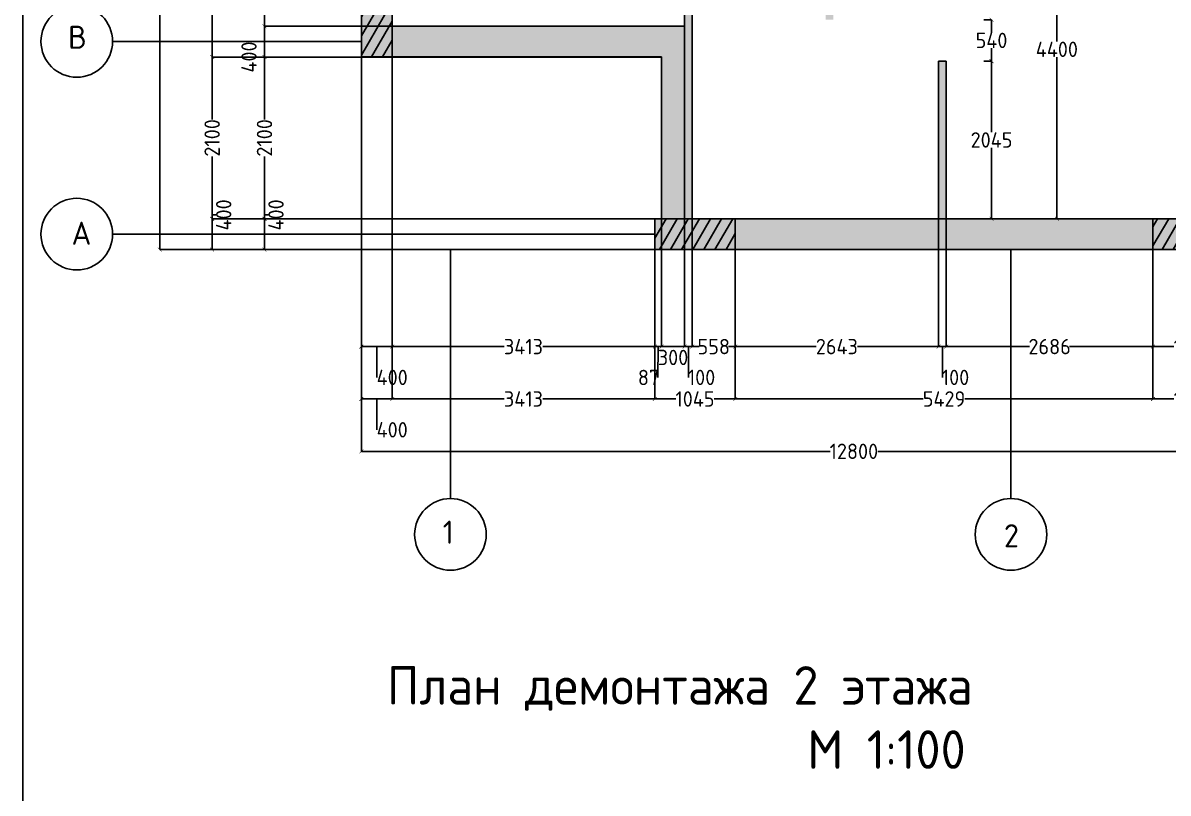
# Model space of a CAD drawing. Header units: inches. Extents: x -59797 to 874375, y -412711 to 5867.
# Drawn here: x 369539 to 384422, y -209150 to -199150 of the extents above; entities that cross this region are included whole.
import ezdxf

# ---------------------------------------------------------------- set-up
doc = ezdxf.new("R2010")
doc.units = ezdxf.units.IN
doc.header["$MEASUREMENT"] = 0
doc.styles.get("Standard").update_dxf_attribs({"font": 'GOST Common.ttf'})
doc.styles.add('{18b73a54-fa43-428c-adcb-c1c7bbdf2c84}', font='Simplex.shx')
doc.dimstyles.new('Copy of Standard', dxfattribs={"dimtxt": 120, "dimasz": 50, "dimexe": 0.18, "dimexo": 0.0625, "dimgap": 0.09, "dimtad": 0, "dimtih": 1, "dimtoh": 1, "dimdec": 0, "dimzin": 0, "dimdsep": 46, "dimtxsty": 'Standard', "dimblk": 'ARCHTICK', "dimcen": 0.09, "dimclrd": 250, "dimadec": 0, "dimazin": 0, "dimtfac": 1, "dimtdec": 0, "dimtofl": 0, "dimtmove": 0, "dimatfit": 3, "dimldrblk": 'ARCHTICK', "dimfxl": 100, "dimfxlon": 1, "dimtolj": 1, "dimtzin": 0, "dimarcsym": 0})

# ---------------------------------------------------------------- blocks, each defined once
blk = doc.blocks.new('_ArchTick')
at = {"color": 0, "linetype": 'ByBlock', "const_width": 0.15}
blk.add_lwpolyline([(-0.5, -0.5), (0.5, 0.5)], dxfattribs=at)
blk = doc.blocks.new('*D120')
at = {"color": 0, "lineweight": -2, "transparency": 16777216}
for p, q in [((384225, -202093), (384225, -203353)), ((385270, -202093), (385270, -203353))]:
    blk.add_line(p, q, dxfattribs=at)
at = {"color": 250, "lineweight": -2, "transparency": 16777216}
for p, q in [((384225, -203353), (384498, -203353)), ((385270, -203353), (384998, -203353))]:
    blk.add_line(p, q, dxfattribs=at)
at = {"layer": 'Defpoints', "color": 0, "transparency": 16777216}
for p in [(384225, -202093), (385270, -202093), (384225, -203353)]:
    blk.add_point(p, dxfattribs=at)
at = {"color": 250, "lineweight": -2, "transparency": 16777216, "xscale": 50, "yscale": 50, "zscale": 50, "rotation": 180}
blk.add_blockref('_ArchTick', (384225, -203353), dxfattribs=at)
at = {"color": 250, "lineweight": -2, "transparency": 16777216, "xscale": 50, "yscale": 50, "zscale": 50}
blk.add_blockref('_ArchTick', (385270, -203353), dxfattribs=at)
at = {"color": 0, "transparency": 16777216, "insert": (384748, -203353), "char_height": 200, "attachment_point": 5}
blk.add_mtext('\\A1;1045', dxfattribs=at)
blk = doc.blocks.new('*D121')
at = {"color": 0, "lineweight": -2, "transparency": 16777216}
for p, q in [((381539, -201693), (381539, -203353)), ((384225, -202093), (384225, -203353))]:
    blk.add_line(p, q, dxfattribs=at)
at = {"color": 250, "lineweight": -2, "transparency": 16777216}
for p, q in [((381539, -203353), (382622, -203353)), ((384225, -203353), (383142, -203353))]:
    blk.add_line(p, q, dxfattribs=at)
at = {"layer": 'Defpoints', "color": 0, "transparency": 16777216}
for p in [(381539, -201693), (384225, -202093), (381539, -203353)]:
    blk.add_point(p, dxfattribs=at)
at = {"color": 250, "lineweight": -2, "transparency": 16777216, "xscale": 50, "yscale": 50, "zscale": 50, "rotation": 180}
blk.add_blockref('_ArchTick', (381539, -203353), dxfattribs=at)
at = {"color": 250, "lineweight": -2, "transparency": 16777216, "xscale": 50, "yscale": 50, "zscale": 50}
blk.add_blockref('_ArchTick', (384225, -203353), dxfattribs=at)
at = {"color": 0, "transparency": 16777216, "insert": (382882, -203353), "char_height": 200, "attachment_point": 5}
blk.add_mtext('\\A1;2686', dxfattribs=at)
blk = doc.blocks.new('*D122')
at = {"color": 0, "lineweight": -2, "transparency": 16777216}
for p, q in [((381439, -201693), (381439, -203353)), ((381539, -201693), (381539, -203353))]:
    blk.add_line(p, q, dxfattribs=at)
at = {"color": 250, "lineweight": -2, "transparency": 16777216}
for p, q in [((381539, -203353), (381439, -203353)), ((381489, -203353), (381489, -203753)), ((381489, -203753), (381489, -203753))]:
    blk.add_line(p, q, dxfattribs=at)
at = {"layer": 'Defpoints', "color": 0, "transparency": 16777216}
for p in [(381439, -201693), (381539, -201693), (381439, -203353)]:
    blk.add_point(p, dxfattribs=at)
at = {"color": 250, "lineweight": -2, "transparency": 16777216, "xscale": 50, "yscale": 50, "zscale": 50, "rotation": 180}
blk.add_blockref('_ArchTick', (381439, -203353), dxfattribs=at)
at = {"color": 250, "lineweight": -2, "transparency": 16777216, "xscale": 50, "yscale": 50, "zscale": 50}
blk.add_blockref('_ArchTick', (381539, -203353), dxfattribs=at)
at = {"color": 0, "transparency": 16777216, "insert": (381659, -203753), "char_height": 200, "attachment_point": 5}
blk.add_mtext('\\A1;100', dxfattribs=at)
blk = doc.blocks.new('*D123')
at = {"color": 0, "lineweight": -2, "transparency": 16777216}
for p, q in [((381439, -201693), (381439, -203353)), ((378796, -202093), (378796, -203353))]:
    blk.add_line(p, q, dxfattribs=at)
at = {"color": 250, "lineweight": -2, "transparency": 16777216}
for p, q in [((378796, -203353), (379847, -203353)), ((381439, -203353), (380387, -203353))]:
    blk.add_line(p, q, dxfattribs=at)
at = {"layer": 'Defpoints', "color": 0, "transparency": 16777216}
for p in [(381439, -201693), (378796, -202093), (378796, -203353)]:
    blk.add_point(p, dxfattribs=at)
at = {"color": 250, "lineweight": -2, "transparency": 16777216, "xscale": 50, "yscale": 50, "zscale": 50, "rotation": 180}
blk.add_blockref('_ArchTick', (378796, -203353), dxfattribs=at)
at = {"color": 250, "lineweight": -2, "transparency": 16777216, "xscale": 50, "yscale": 50, "zscale": 50}
blk.add_blockref('_ArchTick', (381439, -203353), dxfattribs=at)
at = {"color": 0, "transparency": 16777216, "insert": (380117, -203353), "char_height": 200, "attachment_point": 5}
blk.add_mtext('\\A1;2643', dxfattribs=at)
blk = doc.blocks.new('*D124')
at = {"color": 0, "lineweight": -2, "transparency": 16777216}
for p, q in [((378238, -201693), (378238, -203353)), ((378796, -202093), (378796, -203353))]:
    blk.add_line(p, q, dxfattribs=at)
at = {"color": 250, "lineweight": -2, "transparency": 16777216}
for p, q in [((378238, -203353), (378327, -203353)), ((378796, -203353), (378707, -203353))]:
    blk.add_line(p, q, dxfattribs=at)
at = {"layer": 'Defpoints', "color": 0, "transparency": 16777216}
for p in [(378238, -201693), (378796, -202093), (378238, -203353)]:
    blk.add_point(p, dxfattribs=at)
at = {"color": 250, "lineweight": -2, "transparency": 16777216, "xscale": 50, "yscale": 50, "zscale": 50, "rotation": 180}
blk.add_blockref('_ArchTick', (378238, -203353), dxfattribs=at)
at = {"color": 250, "lineweight": -2, "transparency": 16777216, "xscale": 50, "yscale": 50, "zscale": 50}
blk.add_blockref('_ArchTick', (378796, -203353), dxfattribs=at)
at = {"color": 0, "transparency": 16777216, "insert": (378517, -203353), "char_height": 200, "attachment_point": 5}
blk.add_mtext('\\A1;558', dxfattribs=at)
blk = doc.blocks.new('*D125')
at = {"color": 0, "lineweight": -2, "transparency": 16777216}
for p, q in [((378138, -199193), (378138, -203353)), ((378238, -201693), (378238, -203353))]:
    blk.add_line(p, q, dxfattribs=at)
at = {"color": 250, "lineweight": -2, "transparency": 16777216}
for p, q in [((378238, -203353), (378138, -203353)), ((378188, -203353), (378188, -203753)), ((378188, -203753), (378188, -203753))]:
    blk.add_line(p, q, dxfattribs=at)
at = {"layer": 'Defpoints', "color": 0, "transparency": 16777216}
for p in [(378138, -199193), (378238, -201693), (378138, -203353)]:
    blk.add_point(p, dxfattribs=at)
at = {"color": 250, "lineweight": -2, "transparency": 16777216, "xscale": 50, "yscale": 50, "zscale": 50, "rotation": 180}
blk.add_blockref('_ArchTick', (378138, -203353), dxfattribs=at)
at = {"color": 250, "lineweight": -2, "transparency": 16777216, "xscale": 50, "yscale": 50, "zscale": 50}
blk.add_blockref('_ArchTick', (378238, -203353), dxfattribs=at)
at = {"color": 0, "transparency": 16777216, "insert": (378358, -203753), "char_height": 200, "attachment_point": 5}
blk.add_mtext('\\A1;100', dxfattribs=at)
blk = doc.blocks.new('*D126')
at = {"color": 0, "lineweight": -2, "transparency": 16777216}
for p, q in [((378138, -199193), (378138, -203353)), ((377838, -201693), (377838, -203353))]:
    blk.add_line(p, q, dxfattribs=at)
at = {"color": 250, "lineweight": -2, "transparency": 16777216}
blk.add_line((378138, -203353), (377838, -203353), dxfattribs=at)
at = {"layer": 'Defpoints', "color": 0, "transparency": 16777216}
for p in [(378138, -199193), (377838, -201693), (377838, -203353)]:
    blk.add_point(p, dxfattribs=at)
at = {"color": 250, "lineweight": -2, "transparency": 16777216, "xscale": 50, "yscale": 50, "zscale": 50, "rotation": 180}
blk.add_blockref('_ArchTick', (377838, -203353), dxfattribs=at)
at = {"color": 250, "lineweight": -2, "transparency": 16777216, "xscale": 50, "yscale": 50, "zscale": 50}
blk.add_blockref('_ArchTick', (378138, -203353), dxfattribs=at)
at = {"color": 0, "transparency": 16777216, "insert": (377988, -203494), "char_height": 200, "attachment_point": 5}
blk.add_mtext('\\A1;300', dxfattribs=at)
blk = doc.blocks.new('*D127')
at = {"color": 0, "lineweight": -2, "transparency": 16777216}
for p, q in [((377751, -201693), (377751, -203353)), ((377838, -201693), (377838, -203353))]:
    blk.add_line(p, q, dxfattribs=at)
at = {"color": 250, "lineweight": -2, "transparency": 16777216}
for p, q in [((377838, -203353), (377751, -203353)), ((377794, -203353), (377791, -203754)), ((377791, -203754), (377791, -203754))]:
    blk.add_line(p, q, dxfattribs=at)
at = {"layer": 'Defpoints', "color": 0, "transparency": 16777216}
for p in [(377751, -201693), (377838, -201693), (377751, -203353)]:
    blk.add_point(p, dxfattribs=at)
at = {"color": 250, "lineweight": -2, "transparency": 16777216, "xscale": 50, "yscale": 50, "zscale": 50, "rotation": 180}
blk.add_blockref('_ArchTick', (377751, -203353), dxfattribs=at)
at = {"color": 250, "lineweight": -2, "transparency": 16777216, "xscale": 50, "yscale": 50, "zscale": 50}
blk.add_blockref('_ArchTick', (377838, -203353), dxfattribs=at)
at = {"color": 0, "transparency": 16777216, "insert": (377670, -203754), "char_height": 200, "attachment_point": 5}
blk.add_mtext('\\A1;87', dxfattribs=at)
blk = doc.blocks.new('*D128')
at = {"color": 0, "lineweight": -2, "transparency": 16777216}
for p, q in [((374338, -199593), (374338, -203353)), ((377751, -201693), (377751, -203353))]:
    blk.add_line(p, q, dxfattribs=at)
at = {"color": 250, "lineweight": -2, "transparency": 16777216}
for p, q in [((374338, -203353), (375794, -203353)), ((377751, -203353), (376294, -203353))]:
    blk.add_line(p, q, dxfattribs=at)
at = {"layer": 'Defpoints', "color": 0, "transparency": 16777216}
for p in [(374338, -199593), (377751, -201693), (374338, -203353)]:
    blk.add_point(p, dxfattribs=at)
at = {"color": 250, "lineweight": -2, "transparency": 16777216, "xscale": 50, "yscale": 50, "zscale": 50, "rotation": 180}
blk.add_blockref('_ArchTick', (374338, -203353), dxfattribs=at)
at = {"color": 250, "lineweight": -2, "transparency": 16777216, "xscale": 50, "yscale": 50, "zscale": 50}
blk.add_blockref('_ArchTick', (377751, -203353), dxfattribs=at)
at = {"color": 0, "transparency": 16777216, "insert": (376044, -203353), "char_height": 200, "attachment_point": 5}
blk.add_mtext('\\A1;3413', dxfattribs=at)
blk = doc.blocks.new('*D129')
at = {"color": 0, "lineweight": -2, "transparency": 16777216}
for p, q in [((373938, -199593), (373938, -203353)), ((374338, -199593), (374338, -203353))]:
    blk.add_line(p, q, dxfattribs=at)
at = {"color": 250, "lineweight": -2, "transparency": 16777216}
for p, q in [((374338, -203353), (373938, -203353)), ((374138, -203353), (374138, -203753)), ((374138, -203753), (374138, -203753))]:
    blk.add_line(p, q, dxfattribs=at)
at = {"layer": 'Defpoints', "color": 0, "transparency": 16777216}
for p in [(373938, -199593), (374338, -199593), (373938, -203353)]:
    blk.add_point(p, dxfattribs=at)
at = {"color": 250, "lineweight": -2, "transparency": 16777216, "xscale": 50, "yscale": 50, "zscale": 50, "rotation": 180}
blk.add_blockref('_ArchTick', (373938, -203353), dxfattribs=at)
at = {"color": 250, "lineweight": -2, "transparency": 16777216, "xscale": 50, "yscale": 50, "zscale": 50}
blk.add_blockref('_ArchTick', (374338, -203353), dxfattribs=at)
at = {"color": 0, "transparency": 16777216, "insert": (374338, -203753), "char_height": 200, "attachment_point": 5}
blk.add_mtext('\\A1;400', dxfattribs=at)
blk = doc.blocks.new('*D131')
at = {"color": 0, "lineweight": -2, "transparency": 16777216}
for p, q in [((384225, -202093), (384225, -204033)), ((385270, -202093), (385270, -204033))]:
    blk.add_line(p, q, dxfattribs=at)
at = {"color": 250, "lineweight": -2, "transparency": 16777216}
for p, q in [((384225, -204033), (384498, -204033)), ((385270, -204033), (384998, -204033))]:
    blk.add_line(p, q, dxfattribs=at)
at = {"layer": 'Defpoints', "color": 0, "transparency": 16777216}
for p in [(384225, -202093), (385270, -202093), (384225, -204033)]:
    blk.add_point(p, dxfattribs=at)
at = {"color": 250, "lineweight": -2, "transparency": 16777216, "xscale": 50, "yscale": 50, "zscale": 50, "rotation": 180}
blk.add_blockref('_ArchTick', (384225, -204033), dxfattribs=at)
at = {"color": 250, "lineweight": -2, "transparency": 16777216, "xscale": 50, "yscale": 50, "zscale": 50}
blk.add_blockref('_ArchTick', (385270, -204033), dxfattribs=at)
at = {"color": 0, "transparency": 16777216, "insert": (384748, -204033), "char_height": 200, "attachment_point": 5}
blk.add_mtext('\\A1;1045', dxfattribs=at)
blk = doc.blocks.new('*D132')
at = {"color": 0, "lineweight": -2, "transparency": 16777216}
for p, q in [((378796, -202093), (378796, -204033)), ((384225, -202093), (384225, -204033))]:
    blk.add_line(p, q, dxfattribs=at)
at = {"color": 250, "lineweight": -2, "transparency": 16777216}
for p, q in [((378796, -204033), (381240, -204033)), ((384225, -204033), (381781, -204033))]:
    blk.add_line(p, q, dxfattribs=at)
at = {"layer": 'Defpoints', "color": 0, "transparency": 16777216}
for p in [(378796, -202093), (384225, -202093), (378796, -204033)]:
    blk.add_point(p, dxfattribs=at)
at = {"color": 250, "lineweight": -2, "transparency": 16777216, "xscale": 50, "yscale": 50, "zscale": 50, "rotation": 180}
blk.add_blockref('_ArchTick', (378796, -204033), dxfattribs=at)
at = {"color": 250, "lineweight": -2, "transparency": 16777216, "xscale": 50, "yscale": 50, "zscale": 50}
blk.add_blockref('_ArchTick', (384225, -204033), dxfattribs=at)
at = {"color": 0, "transparency": 16777216, "insert": (381510, -204033), "char_height": 200, "attachment_point": 5}
blk.add_mtext('\\A1;5429', dxfattribs=at)
blk = doc.blocks.new('*D133')
at = {"color": 0, "lineweight": -2, "transparency": 16777216}
for p, q in [((377751, -202093), (377751, -204033)), ((378796, -202093), (378796, -204033))]:
    blk.add_line(p, q, dxfattribs=at)
at = {"color": 250, "lineweight": -2, "transparency": 16777216}
for p, q in [((377751, -204033), (378023, -204033)), ((378796, -204033), (378523, -204033))]:
    blk.add_line(p, q, dxfattribs=at)
at = {"layer": 'Defpoints', "color": 0, "transparency": 16777216}
for p in [(377751, -202093), (378796, -202093), (377751, -204033)]:
    blk.add_point(p, dxfattribs=at)
at = {"color": 250, "lineweight": -2, "transparency": 16777216, "xscale": 50, "yscale": 50, "zscale": 50, "rotation": 180}
blk.add_blockref('_ArchTick', (377751, -204033), dxfattribs=at)
at = {"color": 250, "lineweight": -2, "transparency": 16777216, "xscale": 50, "yscale": 50, "zscale": 50}
blk.add_blockref('_ArchTick', (378796, -204033), dxfattribs=at)
at = {"color": 0, "transparency": 16777216, "insert": (378273, -204033), "char_height": 200, "attachment_point": 5}
blk.add_mtext('\\A1;1045', dxfattribs=at)
blk = doc.blocks.new('*D134')
at = {"color": 0, "lineweight": -2, "transparency": 16777216}
for p, q in [((374338, -199593), (374338, -204033)), ((377751, -202093), (377751, -204033))]:
    blk.add_line(p, q, dxfattribs=at)
at = {"color": 250, "lineweight": -2, "transparency": 16777216}
for p, q in [((374338, -204033), (375794, -204033)), ((377751, -204033), (376294, -204033))]:
    blk.add_line(p, q, dxfattribs=at)
at = {"layer": 'Defpoints', "color": 0, "transparency": 16777216}
for p in [(374338, -199593), (377751, -202093), (374338, -204033)]:
    blk.add_point(p, dxfattribs=at)
at = {"color": 250, "lineweight": -2, "transparency": 16777216, "xscale": 50, "yscale": 50, "zscale": 50, "rotation": 180}
blk.add_blockref('_ArchTick', (374338, -204033), dxfattribs=at)
at = {"color": 250, "lineweight": -2, "transparency": 16777216, "xscale": 50, "yscale": 50, "zscale": 50}
blk.add_blockref('_ArchTick', (377751, -204033), dxfattribs=at)
at = {"color": 0, "transparency": 16777216, "insert": (376044, -204033), "char_height": 200, "attachment_point": 5}
blk.add_mtext('\\A1;3413', dxfattribs=at)
blk = doc.blocks.new('*D135')
at = {"color": 0, "lineweight": -2, "transparency": 16777216}
for p, q in [((373938, -199593), (373938, -204033)), ((374338, -199593), (374338, -204033))]:
    blk.add_line(p, q, dxfattribs=at)
at = {"color": 250, "lineweight": -2, "transparency": 16777216}
for p, q in [((374338, -204033), (373938, -204033)), ((374138, -204033), (374138, -204433)), ((374138, -204433), (374138, -204433))]:
    blk.add_line(p, q, dxfattribs=at)
at = {"layer": 'Defpoints', "color": 0, "transparency": 16777216}
for p in [(373938, -199593), (374338, -199593), (373938, -204033)]:
    blk.add_point(p, dxfattribs=at)
at = {"color": 250, "lineweight": -2, "transparency": 16777216, "xscale": 50, "yscale": 50, "zscale": 50, "rotation": 180}
blk.add_blockref('_ArchTick', (373938, -204033), dxfattribs=at)
at = {"color": 250, "lineweight": -2, "transparency": 16777216, "xscale": 50, "yscale": 50, "zscale": 50}
blk.add_blockref('_ArchTick', (374338, -204033), dxfattribs=at)
at = {"color": 0, "transparency": 16777216, "insert": (374338, -204433), "char_height": 200, "attachment_point": 5}
blk.add_mtext('\\A1;400', dxfattribs=at)
blk = doc.blocks.new('*D136')
at = {"color": 0, "lineweight": -2, "transparency": 16777216}
for p, q in [((373938, -199593), (373938, -204713)), ((386738, -202093), (386738, -204713))]:
    blk.add_line(p, q, dxfattribs=at)
at = {"color": 250, "lineweight": -2, "transparency": 16777216}
for p, q in [((373938, -204713), (380028, -204713)), ((386738, -204713), (380648, -204713))]:
    blk.add_line(p, q, dxfattribs=at)
at = {"layer": 'Defpoints', "color": 0, "transparency": 16777216}
for p in [(373938, -199593), (386738, -202093), (373938, -204713)]:
    blk.add_point(p, dxfattribs=at)
at = {"color": 250, "lineweight": -2, "transparency": 16777216, "xscale": 50, "yscale": 50, "zscale": 50, "rotation": 180}
blk.add_blockref('_ArchTick', (373938, -204713), dxfattribs=at)
at = {"color": 250, "lineweight": -2, "transparency": 16777216, "xscale": 50, "yscale": 50, "zscale": 50}
blk.add_blockref('_ArchTick', (386738, -204713), dxfattribs=at)
at = {"color": 0, "transparency": 16777216, "insert": (380338, -204713), "char_height": 200, "attachment_point": 5}
blk.add_mtext('\\A1;12800', dxfattribs=at)
blk = doc.blocks.new('*D137')
at = {"color": 250, "lineweight": -2, "transparency": 16777216}
for p, q in [((372678, -201693), (372678, -201643)), ((372678, -201643), (372728, -201643)), ((372678, -202093), (372678, -201693))]:
    blk.add_line(p, q, dxfattribs=at)
at = {"color": 0, "lineweight": -2, "transparency": 16777216}
for p, q in [((377750, -201693), (372677, -201693)), ((377750, -202093), (372677, -202093))]:
    blk.add_line(p, q, dxfattribs=at)
at = {"layer": 'Defpoints', "color": 0, "transparency": 16777216}
for p in [(372678, -201693), (377751, -201693), (377751, -202093)]:
    blk.add_point(p, dxfattribs=at)
at = {"color": 250, "lineweight": -2, "transparency": 16777216, "xscale": 50, "yscale": 50, "zscale": 50}
for p, rotation in [((372678, -201693), 90), ((372678, -202093), 270)]:
    blk.add_blockref('_ArchTick', p, dxfattribs=dict(at, rotation=rotation))
at = {"color": 0, "transparency": 16777216, "insert": (372828, -201643), "char_height": 200, "attachment_point": 5, "rotation": 90}
blk.add_mtext('\\A1;400', dxfattribs=at)
blk = doc.blocks.new('*D138')
at = {"color": 0, "lineweight": -2, "transparency": 16777216}
for p, q in [((377838, -199593), (372677, -199593)), ((377750, -201693), (372677, -201693))]:
    blk.add_line(p, q, dxfattribs=at)
at = {"color": 250, "lineweight": -2, "transparency": 16777216}
for p, q in [((372678, -199593), (372678, -200403)), ((372678, -201693), (372678, -200883))]:
    blk.add_line(p, q, dxfattribs=at)
at = {"layer": 'Defpoints', "color": 0, "transparency": 16777216}
for p in [(372678, -199593), (377838, -199593), (377751, -201693)]:
    blk.add_point(p, dxfattribs=at)
at = {"color": 250, "lineweight": -2, "transparency": 16777216, "xscale": 50, "yscale": 50, "zscale": 50}
for p, rotation in [((372678, -199593), 90), ((372678, -201693), 270)]:
    blk.add_blockref('_ArchTick', p, dxfattribs=dict(at, rotation=rotation))
at = {"color": 0, "transparency": 16777216, "insert": (372678, -200643), "char_height": 200, "attachment_point": 5, "rotation": 90}
blk.add_mtext('\\A1;2100', dxfattribs=at)
blk = doc.blocks.new('*D139')
at = {"color": 0, "lineweight": -2, "transparency": 16777216}
for p, q in [((374338, -199193), (372677, -199193)), ((377838, -199593), (372677, -199593))]:
    blk.add_line(p, q, dxfattribs=at)
at = {"color": 250, "lineweight": -2, "transparency": 16777216}
for p, q in [((372678, -199593), (372678, -199193)), ((372678, -199393), (372477, -199393)), ((372477, -199393), (372477, -199393))]:
    blk.add_line(p, q, dxfattribs=at)
at = {"layer": 'Defpoints', "color": 0, "transparency": 16777216}
for p in [(372678, -199193), (374338, -199193), (377838, -199593)]:
    blk.add_point(p, dxfattribs=at)
at = {"color": 250, "lineweight": -2, "transparency": 16777216, "xscale": 50, "yscale": 50, "zscale": 50}
for p, rotation in [((372678, -199193), 90), ((372678, -199593), 270)]:
    blk.add_blockref('_ArchTick', p, dxfattribs=dict(at, rotation=rotation))
at = {"color": 0, "transparency": 16777216, "insert": (372477, -199593), "char_height": 200, "attachment_point": 5, "rotation": 90}
blk.add_mtext('\\A1;400', dxfattribs=at)
blk = doc.blocks.new('*D140')
at = {"color": 0, "lineweight": -2, "transparency": 16777216}
for p, q in [((374738, -195793), (372677, -195793)), ((374338, -199193), (372677, -199193))]:
    blk.add_line(p, q, dxfattribs=at)
at = {"color": 250, "lineweight": -2, "transparency": 16777216}
for p, q in [((372678, -195793), (372678, -197223)), ((372678, -199193), (372678, -197763))]:
    blk.add_line(p, q, dxfattribs=at)
at = {"layer": 'Defpoints', "color": 0, "transparency": 16777216}
for p in [(372678, -195793), (374738, -195793), (374338, -199193)]:
    blk.add_point(p, dxfattribs=at)
at = {"color": 250, "lineweight": -2, "transparency": 16777216, "xscale": 50, "yscale": 50, "zscale": 50}
for p, rotation in [((372678, -195793), 90), ((372678, -199193), 270)]:
    blk.add_blockref('_ArchTick', p, dxfattribs=dict(at, rotation=rotation))
at = {"color": 0, "transparency": 16777216, "insert": (372678, -197493), "char_height": 200, "attachment_point": 5, "rotation": 90}
blk.add_mtext('\\A1;3400', dxfattribs=at)
blk = doc.blocks.new('*D144')
at = {"color": 250, "lineweight": -2, "transparency": 16777216}
for p, q in [((371998, -201693), (371998, -201643)), ((371998, -201643), (372048, -201643)), ((371998, -202093), (371998, -201693))]:
    blk.add_line(p, q, dxfattribs=at)
at = {"color": 0, "lineweight": -2, "transparency": 16777216}
for p, q in [((377750, -201693), (371997, -201693)), ((377750, -202093), (371997, -202093))]:
    blk.add_line(p, q, dxfattribs=at)
at = {"layer": 'Defpoints', "color": 0, "transparency": 16777216}
for p in [(371998, -201693), (377751, -201693), (377751, -202093)]:
    blk.add_point(p, dxfattribs=at)
at = {"color": 250, "lineweight": -2, "transparency": 16777216, "xscale": 50, "yscale": 50, "zscale": 50}
for p, rotation in [((371998, -201693), 90), ((371998, -202093), 270)]:
    blk.add_blockref('_ArchTick', p, dxfattribs=dict(at, rotation=rotation))
at = {"color": 0, "transparency": 16777216, "insert": (372148, -201643), "char_height": 200, "attachment_point": 5, "rotation": 90}
blk.add_mtext('\\A1;400', dxfattribs=at)
blk = doc.blocks.new('*D145')
at = {"color": 0, "lineweight": -2, "transparency": 16777216}
for p, q in [((377838, -199593), (371997, -199593)), ((377750, -201693), (371997, -201693))]:
    blk.add_line(p, q, dxfattribs=at)
at = {"color": 250, "lineweight": -2, "transparency": 16777216}
for p, q in [((371998, -199593), (371998, -200403)), ((371998, -201693), (371998, -200883))]:
    blk.add_line(p, q, dxfattribs=at)
at = {"layer": 'Defpoints', "color": 0, "transparency": 16777216}
for p in [(371998, -199593), (377838, -199593), (377751, -201693)]:
    blk.add_point(p, dxfattribs=at)
at = {"color": 250, "lineweight": -2, "transparency": 16777216, "xscale": 50, "yscale": 50, "zscale": 50}
for p, rotation in [((371998, -199593), 90), ((371998, -201693), 270)]:
    blk.add_blockref('_ArchTick', p, dxfattribs=dict(at, rotation=rotation))
at = {"color": 0, "transparency": 16777216, "insert": (371998, -200643), "char_height": 200, "attachment_point": 5, "rotation": 90}
blk.add_mtext('\\A1;2100', dxfattribs=at)
blk = doc.blocks.new('*D146')
at = {"color": 0, "lineweight": -2, "transparency": 16777216}
for p, q in [((373938, -193293), (371997, -193293)), ((377838, -199593), (371997, -199593))]:
    blk.add_line(p, q, dxfattribs=at)
at = {"color": 250, "lineweight": -2, "transparency": 16777216}
for p, q in [((371998, -193293), (371998, -196183)), ((371998, -199593), (371998, -196703))]:
    blk.add_line(p, q, dxfattribs=at)
at = {"layer": 'Defpoints', "color": 0, "transparency": 16777216}
for p in [(371998, -193293), (373938, -193293), (377838, -199593)]:
    blk.add_point(p, dxfattribs=at)
at = {"color": 250, "lineweight": -2, "transparency": 16777216, "xscale": 50, "yscale": 50, "zscale": 50}
for p, rotation in [((371998, -193293), 90), ((371998, -199593), 270)]:
    blk.add_blockref('_ArchTick', p, dxfattribs=dict(at, rotation=rotation))
at = {"color": 0, "transparency": 16777216, "insert": (371998, -196443), "char_height": 200, "attachment_point": 5, "rotation": 90}
blk.add_mtext('\\A1;6300', dxfattribs=at)
blk = doc.blocks.new('*D147')
at = {"color": 0, "lineweight": -2, "transparency": 16777216}
for p, q in [((373938, -193293), (371317, -193293)), ((377750, -202093), (371317, -202093))]:
    blk.add_line(p, q, dxfattribs=at)
at = {"color": 250, "lineweight": -2, "transparency": 16777216}
for p, q in [((371318, -193293), (371318, -197433)), ((371318, -202093), (371318, -197953))]:
    blk.add_line(p, q, dxfattribs=at)
at = {"layer": 'Defpoints', "color": 0, "transparency": 16777216}
for p in [(371318, -193293), (373938, -193293), (377751, -202093)]:
    blk.add_point(p, dxfattribs=at)
at = {"color": 250, "lineweight": -2, "transparency": 16777216, "xscale": 50, "yscale": 50, "zscale": 50}
for p, rotation in [((371318, -193293), 90), ((371318, -202093), 270)]:
    blk.add_blockref('_ArchTick', p, dxfattribs=dict(at, rotation=rotation))
at = {"color": 0, "transparency": 16777216, "insert": (371318, -197693), "char_height": 200, "attachment_point": 5, "rotation": 90}
blk.add_mtext('\\A1;8800', dxfattribs=at)
blk = doc.blocks.new('*D265')
at = {"color": 0, "lineweight": -2, "transparency": 16777216}
for p, q in [((382027, -199647), (382127, -199647)), ((382027, -201693), (382127, -201693))]:
    blk.add_line(p, q, dxfattribs=at)
at = {"color": 250, "lineweight": -2, "transparency": 16777216}
for p, q in [((382127, -199647), (382127, -200570)), ((382127, -201693), (382127, -200770))]:
    blk.add_line(p, q, dxfattribs=at)
at = {"layer": 'Defpoints', "color": 0, "transparency": 16777216}
for p in [(381539, -199647), (382127, -199647), (381539, -201693)]:
    blk.add_point(p, dxfattribs=at)
at = {"color": 250, "lineweight": -2, "transparency": 16777216, "xscale": 50, "yscale": 50, "zscale": 50}
for p, rotation in [((382127, -199647), 90), ((382127, -201693), 270)]:
    blk.add_blockref('_ArchTick', p, dxfattribs=dict(at, rotation=rotation))
at = {"color": 0, "transparency": 16777216, "insert": (382127, -200670), "char_height": 200, "attachment_point": 5}
blk.add_mtext('\\A1;2045', dxfattribs=at)
blk = doc.blocks.new('*D266')
at = {"color": 0, "lineweight": -2, "transparency": 16777216}
for p, q in [((382027, -199108), (382127, -199108)), ((382027, -199647), (382127, -199647))]:
    blk.add_line(p, q, dxfattribs=at)
at = {"color": 250, "lineweight": -2, "transparency": 16777216}
for p, q in [((382127, -199108), (382127, -199277)), ((382127, -199647), (382127, -199478))]:
    blk.add_line(p, q, dxfattribs=at)
at = {"layer": 'Defpoints', "color": 0, "transparency": 16777216}
for p in [(380072, -199108), (382127, -199108), (381539, -199647)]:
    blk.add_point(p, dxfattribs=at)
at = {"color": 250, "lineweight": -2, "transparency": 16777216, "xscale": 50, "yscale": 50, "zscale": 50}
for p, rotation in [((382127, -199108), 90), ((382127, -199647), 270)]:
    blk.add_blockref('_ArchTick', p, dxfattribs=dict(at, rotation=rotation))
at = {"color": 0, "transparency": 16777216, "insert": (382127, -199377), "char_height": 200, "attachment_point": 5}
blk.add_mtext('\\A1;540', dxfattribs=at)
blk = doc.blocks.new('*D279')
at = {"color": 0, "lineweight": -2, "transparency": 16777216}
for p, q in [((383076, -197293), (382976, -197293)), ((382976, -201693), (382976, -201693))]:
    blk.add_line(p, q, dxfattribs=at)
at = {"color": 250, "lineweight": -2, "transparency": 16777216}
for p, q in [((382976, -197293), (382976, -199393)), ((382976, -201693), (382976, -199593))]:
    blk.add_line(p, q, dxfattribs=at)
at = {"layer": 'Defpoints', "color": 0, "transparency": 16777216}
for p in [(383938, -197293), (382976, -201693), (382976, -201693)]:
    blk.add_point(p, dxfattribs=at)
at = {"color": 250, "lineweight": -2, "transparency": 16777216, "xscale": 50, "yscale": 50, "zscale": 50}
for p, rotation in [((382976, -197293), 90), ((382976, -201693), 270)]:
    blk.add_blockref('_ArchTick', p, dxfattribs=dict(at, rotation=rotation))
at = {"color": 0, "transparency": 16777216, "insert": (382976, -199493), "char_height": 200, "attachment_point": 5}
blk.add_mtext('\\A1;4400', dxfattribs=at)

msp = doc.modelspace()

# ---------------------------------------------------------------- hatches: boundary and pattern name
at = {"true_color": 0x636466}
h = msp.add_hatch(dxfattribs=at)
h.set_pattern_fill('ANSI31', color=251, scale=1000, angle=15)
h.set_pattern_definition([(60, (294380.08, -161420.64), (-108.25318, 62.5), [])])
h.paths.add_polyline_path([(384795.8, -186523.1), (384266.8, -186523.1), (383750.5, -186523.1), (383750.5, -186923.1), (384795.8, -186923.1)])
h.paths.add_polyline_path([(377876, -200453.5), (377880.3, -200452.3), (377883.7, -200451.9), (377887.7, -200451.8), (377892.1, -200452), (377896.6, -200452.6), (377901.1, -200453.5), (377905.5, -200454.7), (377909.4, -200456.2), (377914.5, -200458.6), (377918.5, -200462.2), (377918.8, -200465.5), (377916.4, -200467.3), (377913.9, -200468.3), (377910.7, -200468.9), (377907, -200469.2), (377902.8, -200469.1), (377898.3, -200468.7), (377893.8, -200467.9), (377889.3, -200466.9), (377885.2, -200465.5), (377879.6, -200463.2), (377874.9, -200459.7), (377873.6, -200456.3)])
edge = h.paths.add_edge_path()
edge.add_arc((384665.8, -200584.6), 24.6, 180, 204.4618)
edge.add_arc((384665.8, -200605), 24.6, 155.5382, 180)
edge.add_line((384641.2, -200605), (384641.2, -200584.6))
edge = h.paths.add_edge_path()
edge.add_arc((384665.8, -200605), 24.6, 0, 24.4618)
edge.add_arc((384665.8, -200584.6), 24.6, 335.5382, 360)
edge.add_line((384690.5, -200584.6), (384690.5, -200605))
at = {"true_color": 0x939598}
h = msp.add_hatch(color=252, dxfattribs=at)
h.dxf.hatch_style = 1
h.paths.add_polyline_path([(374337.6, -193292.6), (373937.6, -193292.6), (373937.6, -199592.6), (374337.6, -199592.6)])
h.paths.add_polyline_path([(377750.5, -193292.6), (374337.6, -193292.6), (374337.6, -193692.6), (377750.5, -193692.6)])
h.paths.add_polyline_path([(378237.6, -198342.6), (378237.6, -198242.6), (378237.6, -197292.6), (378137.6, -197292.6), (378137.6, -197590), (378137.6, -199192.6), (374337.6, -199192.6), (374337.6, -199592.6), (377837.6, -199592.6), (377837.6, -201692.6), (378237.6, -201692.6)])
h.paths.add_polyline_path([(380072.2, -198353.5), (379972.2, -198353.5), (379972.2, -198407.7), (378237.6, -198407.7), (378237.6, -198507.7), (379972.2, -198507.7), (379972.2, -199107.7), (380072.2, -199107.7), (380072.2, -198507.7)])
h.paths.add_polyline_path([(383937.6, -197192.6), (383752.6, -197192.6), (380072.2, -197192.6), (380072.2, -197095.6), (379972.2, -197095.6), (379972.2, -197355.1), (380072.2, -197355.1), (380072.2, -197330.7), (380072.2, -197292.6), (383937.6, -197292.6)])
h.paths.add_polyline_path([(384337.6, -196892.6), (384337.6, -196431.9), (384226.7, -196431.9), (383937.6, -196431.9), (383937.6, -197192.6), (383937.6, -197292.6), (384337.6, -197292.6)])
h.paths.add_polyline_path([(384225.2, -201692.6), (382333.9, -201692.6), (382133.9, -201692.6), (381746, -201692.6), (378795.8, -201692.6), (378795.8, -202092.6), (384225.2, -202092.6)])
h.paths.add_polyline_path([(375437.6, -195692.6), (374737.6, -195692.6), (374737.6, -195792.6), (375437.6, -195792.6)])
at = {"true_color": 0x636466}
h = msp.add_hatch(dxfattribs=at)
h.set_pattern_fill('ANSI31', color=251, scale=1000, angle=15)
h.set_pattern_definition([(60, (345263.35, -175984.19), (-108.25318, 62.5), [])])
h.paths.add_polyline_path([(373937.6, -199592.6), (374337.6, -199592.6), (374337.6, -193292.6), (373937.6, -193292.6)])
at = {"true_color": 0x939598}
h = msp.add_hatch(color=252, dxfattribs=at)
h.dxf.hatch_style = 1
h.paths.add_polyline_path([(378795.8, -201692.6), (378237.6, -201692.6), (377750.5, -201692.6), (377750.5, -202092.6), (378795.8, -202092.6)])
h.paths.add_polyline_path([(385270.5, -201692.6), (384741.4, -201692.6), (384453, -201692.6), (384225.2, -201692.6), (384225.2, -202092.6), (385270.5, -202092.6)])
h.paths.add_polyline_path([(386737.6, -201692.6), (386337.6, -201692.6), (385270.5, -201692.6), (385270.5, -202092.6), (386737.6, -202092.6)])
h.paths.add_polyline_path([(386737.6, -196892.6), (386337.6, -196892.6), (386337.6, -197292.6), (386737.6, -197292.6)])
h.paths.add_polyline_path([(386337.6, -196892.6), (385337.6, -196892.6), (385337.6, -197292.6), (386337.6, -197292.6)])
h.paths.add_polyline_path([(385937.6, -193292.6), (385245.2, -193292.6), (385245.2, -193692.6), (385937.6, -193692.6)])
at = {"true_color": 0x636466}
h = msp.add_hatch(dxfattribs=at)
h.set_pattern_fill('ANSI31', color=251, scale=1000, angle=15)
h.set_pattern_definition([(60, (345263.35, -163466.26), (-108.25318, 62.5), [])])
h.paths.add_polyline_path([(385937.6, -193692.6), (385937.6, -193292.6), (385245.2, -193292.6), (385245.2, -193692.6)])
h.paths.add_polyline_path([(386737.6, -196892.6), (386337.6, -196892.6), (386337.6, -197292.6), (386737.6, -197292.6)])
h.paths.add_polyline_path([(378795.8, -202092.6), (378795.8, -201692.6), (378237.6, -201692.6), (377750.5, -201692.6), (377750.5, -202092.6)])
at = {"true_color": 0x939598}
h = msp.add_hatch(color=252, dxfattribs=at)
h.dxf.hatch_style = 1
h.paths.add_polyline_path([(381538.8, -199647.3), (381438.8, -199647.3), (381438.8, -201692.6), (381538.8, -201692.6)])
at = {"true_color": 0x636466}
h = msp.add_hatch(dxfattribs=at)
h.set_pattern_fill('ANSI31', color=251, scale=1000, angle=15)
h.set_pattern_definition([(60, (294854.71, -176590.16), (-108.25318, 62.5), [])])
h.paths.add_polyline_path([(385270.5, -201692.6), (384741.4, -201692.6), (384225.2, -201692.6), (384225.2, -202092.6), (385270.5, -202092.6)])
h.paths.add_polyline_path([(378350.6, -215623.1), (378354.9, -215621.9), (378358.4, -215621.4), (378362.4, -215621.3), (378366.7, -215621.5), (378371.3, -215622.1), (378375.8, -215623.1), (378380.1, -215624.3), (378384, -215625.7), (378389.2, -215628.1), (378393.1, -215631.7), (378393.5, -215635), (378391, -215636.9), (378388.5, -215637.8), (378385.4, -215638.4), (378381.6, -215638.7), (378377.4, -215638.6), (378372.9, -215638.2), (378368.4, -215637.5), (378364, -215636.4), (378359.8, -215635.1), (378354.2, -215632.7), (378349.5, -215629.2), (378348.2, -215625.8)])
edge = h.paths.add_edge_path()
edge.add_arc((385140.5, -215754.1), 24.6, 180, 204.4618)
edge.add_arc((385140.5, -215774.5), 24.6, 155.5382, 180)
edge.add_line((385115.8, -215774.5), (385115.8, -215754.1))
edge = h.paths.add_edge_path()
edge.add_arc((385140.5, -215774.5), 24.6, 0, 24.4618)
edge.add_arc((385140.5, -215754.1), 24.6, 335.5382, 360)
edge.add_line((385165.1, -215754.1), (385165.1, -215774.5))

# ---------------------------------------------------------------- linework, layer by layer
at = {"color": 7}
for p, q in [((373937.6, -193292.6), (373937.6, -199592.6)), ((374337.6, -193292.6), (374337.6, -199592.6)), ((378137.6, -199192.6), (378137.6, -197442.6)), ((378237.6, -201692.6), (378237.6, -198342.6)), ((370703.7, -199390.3), (373937.6, -199390.3)), ((381438.8, -201692.6), (381438.8, -199647.3)), ((381438.8, -201692.6), (381438.8, -199647.3)), ((381438.8, -199647.3), (381538.8, -199647.3)), ((381538.8, -201692.6), (381538.8, -199647.3)), ((378237.6, -201692.6), (378237.6, -201692.6)), ((378237.6, -201692.6), (380137.6, -201692.6)), ((380022.2, -201692.6), (381438.8, -201692.6)), ((380137.6, -201692.6), (380137.6, -201692.6)), ((377750.5, -201892.6), (370703.7, -201892.6)), ((375095.1, -202092.6), (375095.1, -205326.6)), ((382379.9, -202092.6), (382379.9, -205326.6))]:
    msp.add_line(p, q, dxfattribs=at)
for p, q in [((374337.6, -199192.6), (378137.6, -199192.6)), ((373937.6, -199592.6), (377837.6, -199592.6)), ((377837.6, -199592.6), (377837.6, -201692.6)), ((386337.6, -201692.6), (377750.5, -201692.6)), ((377837.6, -201692.6), (377750.5, -201692.6)), ((377750.5, -202092.6), (377750.5, -201692.6)), ((378795.8, -201692.6), (378795.8, -202092.6)), ((384225.2, -202092.6), (384225.2, -201692.6)), ((386737.6, -202092.6), (377750.5, -202092.6)), ((385270.5, -202092.6), (383799.3, -202092.6))]:
    msp.add_line(p, q)
msp.add_lwpolyline([(369538.6, -220553.4), (369538.6, -160553.4), (449538.6, -160553.4), (449538.6, -220553.4), (369538.6, -220553.4)], dxfattribs=at)
for centre in [(370238.5, -199390.3), (370238.5, -201892.6), (375095.1, -205791.8), (382379.9, -205791.8)]:
    msp.add_circle(centre, 465.2, dxfattribs=at)

# ---------------------------------------------------------------- texts
at = {"color": 7, "attachment_point": 1, "style": '{18b73a54-fa43-428c-adcb-c1c7bbdf2c84}'}
for s, width, insert, char_height in [('{\\fGOST Common|b0|i0|c0|p34;B}', 300, (370126.4, -199186.4), 300), ('{\\fGOST Common|b0|i0|c0|p34;A}', 300, (370170.7, -201731.1), 300), ('{\\fGOST Common|b0|i0|c0|p34;1}', 300, (374994.3, -205613.1), 300), ('{\\fGOST Common|b0|i0|c0|p34;2}', 300, (382288, -205659.3), 300), ('{\\fGOST Common|b0|i0|c204|p34;План демонтажа \\fGOST Common|b0|i0|c0|p34;2\\fGOST Common|b0|i0|c204|p34; этажа\\fGOST Common|b0|i0|c0|p34;\\P                  \\fGOST Common|b0|i0|c204|p34;М 1\\fGOST Common|b0|i0|c0|p34;:100}', 8308.347, (374268.9, -207501.9), 500)]:
    msp.add_mtext_dynamic_manual_height_columns(s, width=width, gutter_width=11072.2, heights=[0], dxfattribs=dict(at, insert=insert, char_height=char_height))

# ---------------------------------------------------------------- dimensions: what is measured, and where the dimension line sits
at = {"color": 7}
for base, p1, p2, override, picture, middle in [((371317.6, -193292.6), (377750.5, -202092.6), (373937.6, -193292.6), {"dimtxt": 200, "dimfxl": 10000}, '*D147', (371317.6, -197692.6)), ((371997.6, -193292.6), (377837.6, -199592.6), (373937.6, -193292.6), {"dimtxt": 200, "dimtmove": 1, "dimfxl": 10000}, '*D146', (371997.6, -196442.6)), ((372677.6, -195792.6), (374337.6, -199192.6), (374737.6, -195792.6), {"dimtxt": 200, "dimtmove": 1, "dimfxl": 10000}, '*D140', (372677.6, -197492.6)), ((372677.6, -199192.6), (377837.6, -199592.6), (374337.6, -199192.6), {"dimtxt": 200, "dimtmove": 1, "dimfxl": 10000}, '*D139', (372477.1, -199392.6)), ((371997.6, -199592.6), (377750.5, -201692.6), (377837.6, -199592.6), {"dimtxt": 200, "dimtmove": 1, "dimfxl": 10000}, '*D145', (371997.6, -200642.6)), ((372677.6, -199592.6), (377750.5, -201692.6), (377837.6, -199592.6), {"dimtxt": 200, "dimtmove": 1, "dimfxl": 10000}, '*D138', (372677.6, -200642.6)), ((371997.6, -201692.6), (377750.5, -202092.6), (377750.5, -201692.6), {"dimtxt": 200, "dimfxl": 10000}, '*D144', (372147.7, -201642.6)), ((372677.6, -201692.6), (377750.5, -202092.6), (377750.5, -201692.6), {"dimtxt": 200, "dimfxl": 10000}, '*D137', (372827.7, -201642.6))]:
    dim = msp.add_linear_dim(base=base, p1=p1, p2=p2, angle=90, dimstyle='Copy of Standard', override=override, dxfattribs=at)
    dim.commit()
    dim.dimension.update_dxf_attribs({"geometry": picture, "text_midpoint": middle, "text_rotation": 90})
for base, p1, p2, override, picture, middle in [((382976.2, -201692.6), (383937.6, -197292.6), (382976.2, -201692.6), {"dimtxt": 200, "dimtmove": 1}, '*D279', (382976.2, -199492.6)), ((382127.2, -199107.7), (381538.8, -199647.3), (380072.2, -199107.7), {"dimtxt": 200, "dimtmove": 1}, '*D266', (382127.2, -199377.5)), ((382127.2, -199647.3), (381538.8, -201692.6), (381538.8, -199647.3), {"dimtxt": 200}, '*D265', (382127.2, -200670))]:
    dim = msp.add_linear_dim(base=base, p1=p1, p2=p2, angle=90, dimstyle='Copy of Standard', override=override, dxfattribs=at)
    dim.commit()
    dim.dimension.update_dxf_attribs({"geometry": picture, "text_midpoint": middle})
for base, p1, p2, override, picture, middle in [((377837.6, -203352.6), (378137.6, -199192.6), (377837.6, -201692.6), {"dimtxt": 200, "dimtmove": 2, "dimfxl": 10000}, '*D126', (377987.6, -203494)), ((377750.5, -203352.6), (377837.6, -201692.6), (377750.5, -201692.6), {"dimtxt": 200, "dimtmove": 1, "dimfxl": 10000}, '*D127', (377790.7, -203753.7))]:
    dim = msp.add_linear_dim(base=base, p1=p1, p2=p2, dimstyle='Copy of Standard', override=override, dxfattribs=at)
    dim.commit()
    dim.dimension.update_dxf_attribs({"geometry": picture, "text_midpoint": middle, "dimtype": 160})
for base, p1, p2, override, picture, middle in [((378137.6, -203352.6), (378237.6, -201692.6), (378137.6, -199192.6), {"dimtxt": 200, "dimtmove": 1, "dimfxl": 10000}, '*D125', (378187.9, -203752.9)), ((373937.6, -203352.6), (374337.6, -199592.6), (373937.6, -199592.6), {"dimtxt": 200, "dimtmove": 1, "dimfxl": 10000}, '*D129', (374137.9, -203752.9)), ((373937.6, -204032.6), (374337.6, -199592.6), (373937.6, -199592.6), {"dimtxt": 200, "dimtmove": 1, "dimfxl": 10000}, '*D135', (374137.9, -204432.9)), ((373937.6, -204712.6), (386737.6, -202092.6), (373937.6, -199592.6), {"dimtxt": 200, "dimfxl": 10000}, '*D136', (380337.6, -204712.6)), ((374337.6, -203352.6), (377750.5, -201692.6), (374337.6, -199592.6), {"dimtxt": 200, "dimtmove": 1, "dimfxl": 10000}, '*D128', (376044.1, -203352.6)), ((374337.6, -204032.6), (377750.5, -202092.6), (374337.6, -199592.6), {"dimtxt": 200, "dimtmove": 1, "dimfxl": 10000}, '*D134', (376044.1, -204032.6)), ((378237.6, -203352.6), (378795.8, -202092.6), (378237.6, -201692.6), {"dimtxt": 200, "dimtmove": 1, "dimfxl": 10000}, '*D124', (378516.7, -203352.6)), ((378795.8, -203352.6), (381438.8, -201692.6), (378795.8, -202092.6), {"dimtxt": 200, "dimtmove": 1, "dimfxl": 10000}, '*D123', (380117.3, -203352.6)), ((381438.8, -203352.6), (381538.8, -201692.6), (381438.8, -201692.6), {"dimtxt": 200, "dimtmove": 1, "dimfxl": 10000}, '*D122', (381489, -203752.9)), ((381538.8, -203352.6), (384225.2, -202092.6), (381538.8, -201692.6), {"dimtxt": 200, "dimtmove": 1, "dimfxl": 10000}, '*D121', (382882, -203352.6)), ((377750.5, -204032.6), (378795.8, -202092.6), (377750.5, -202092.6), {"dimtxt": 200, "dimtmove": 1, "dimfxl": 10000}, '*D133', (378273.2, -204032.6)), ((378795.8, -204032.6), (384225.2, -202092.6), (378795.8, -202092.6), {"dimtxt": 200, "dimtmove": 1, "dimfxl": 10000}, '*D132', (381510.5, -204032.6)), ((384225.2, -203352.6), (385270.5, -202092.6), (384225.2, -202092.6), {"dimtxt": 200, "dimtmove": 1, "dimfxl": 10000}, '*D120', (384747.8, -203352.6)), ((384225.2, -204032.6), (385270.5, -202092.6), (384225.2, -202092.6), {"dimtxt": 200, "dimtmove": 1, "dimfxl": 10000}, '*D131', (384747.8, -204032.6))]:
    dim = msp.add_linear_dim(base=base, p1=p1, p2=p2, dimstyle='Copy of Standard', override=override, dxfattribs=at)
    dim.commit()
    dim.dimension.update_dxf_attribs({"geometry": picture, "text_midpoint": middle})

doc.saveas('drawing.dxf')
